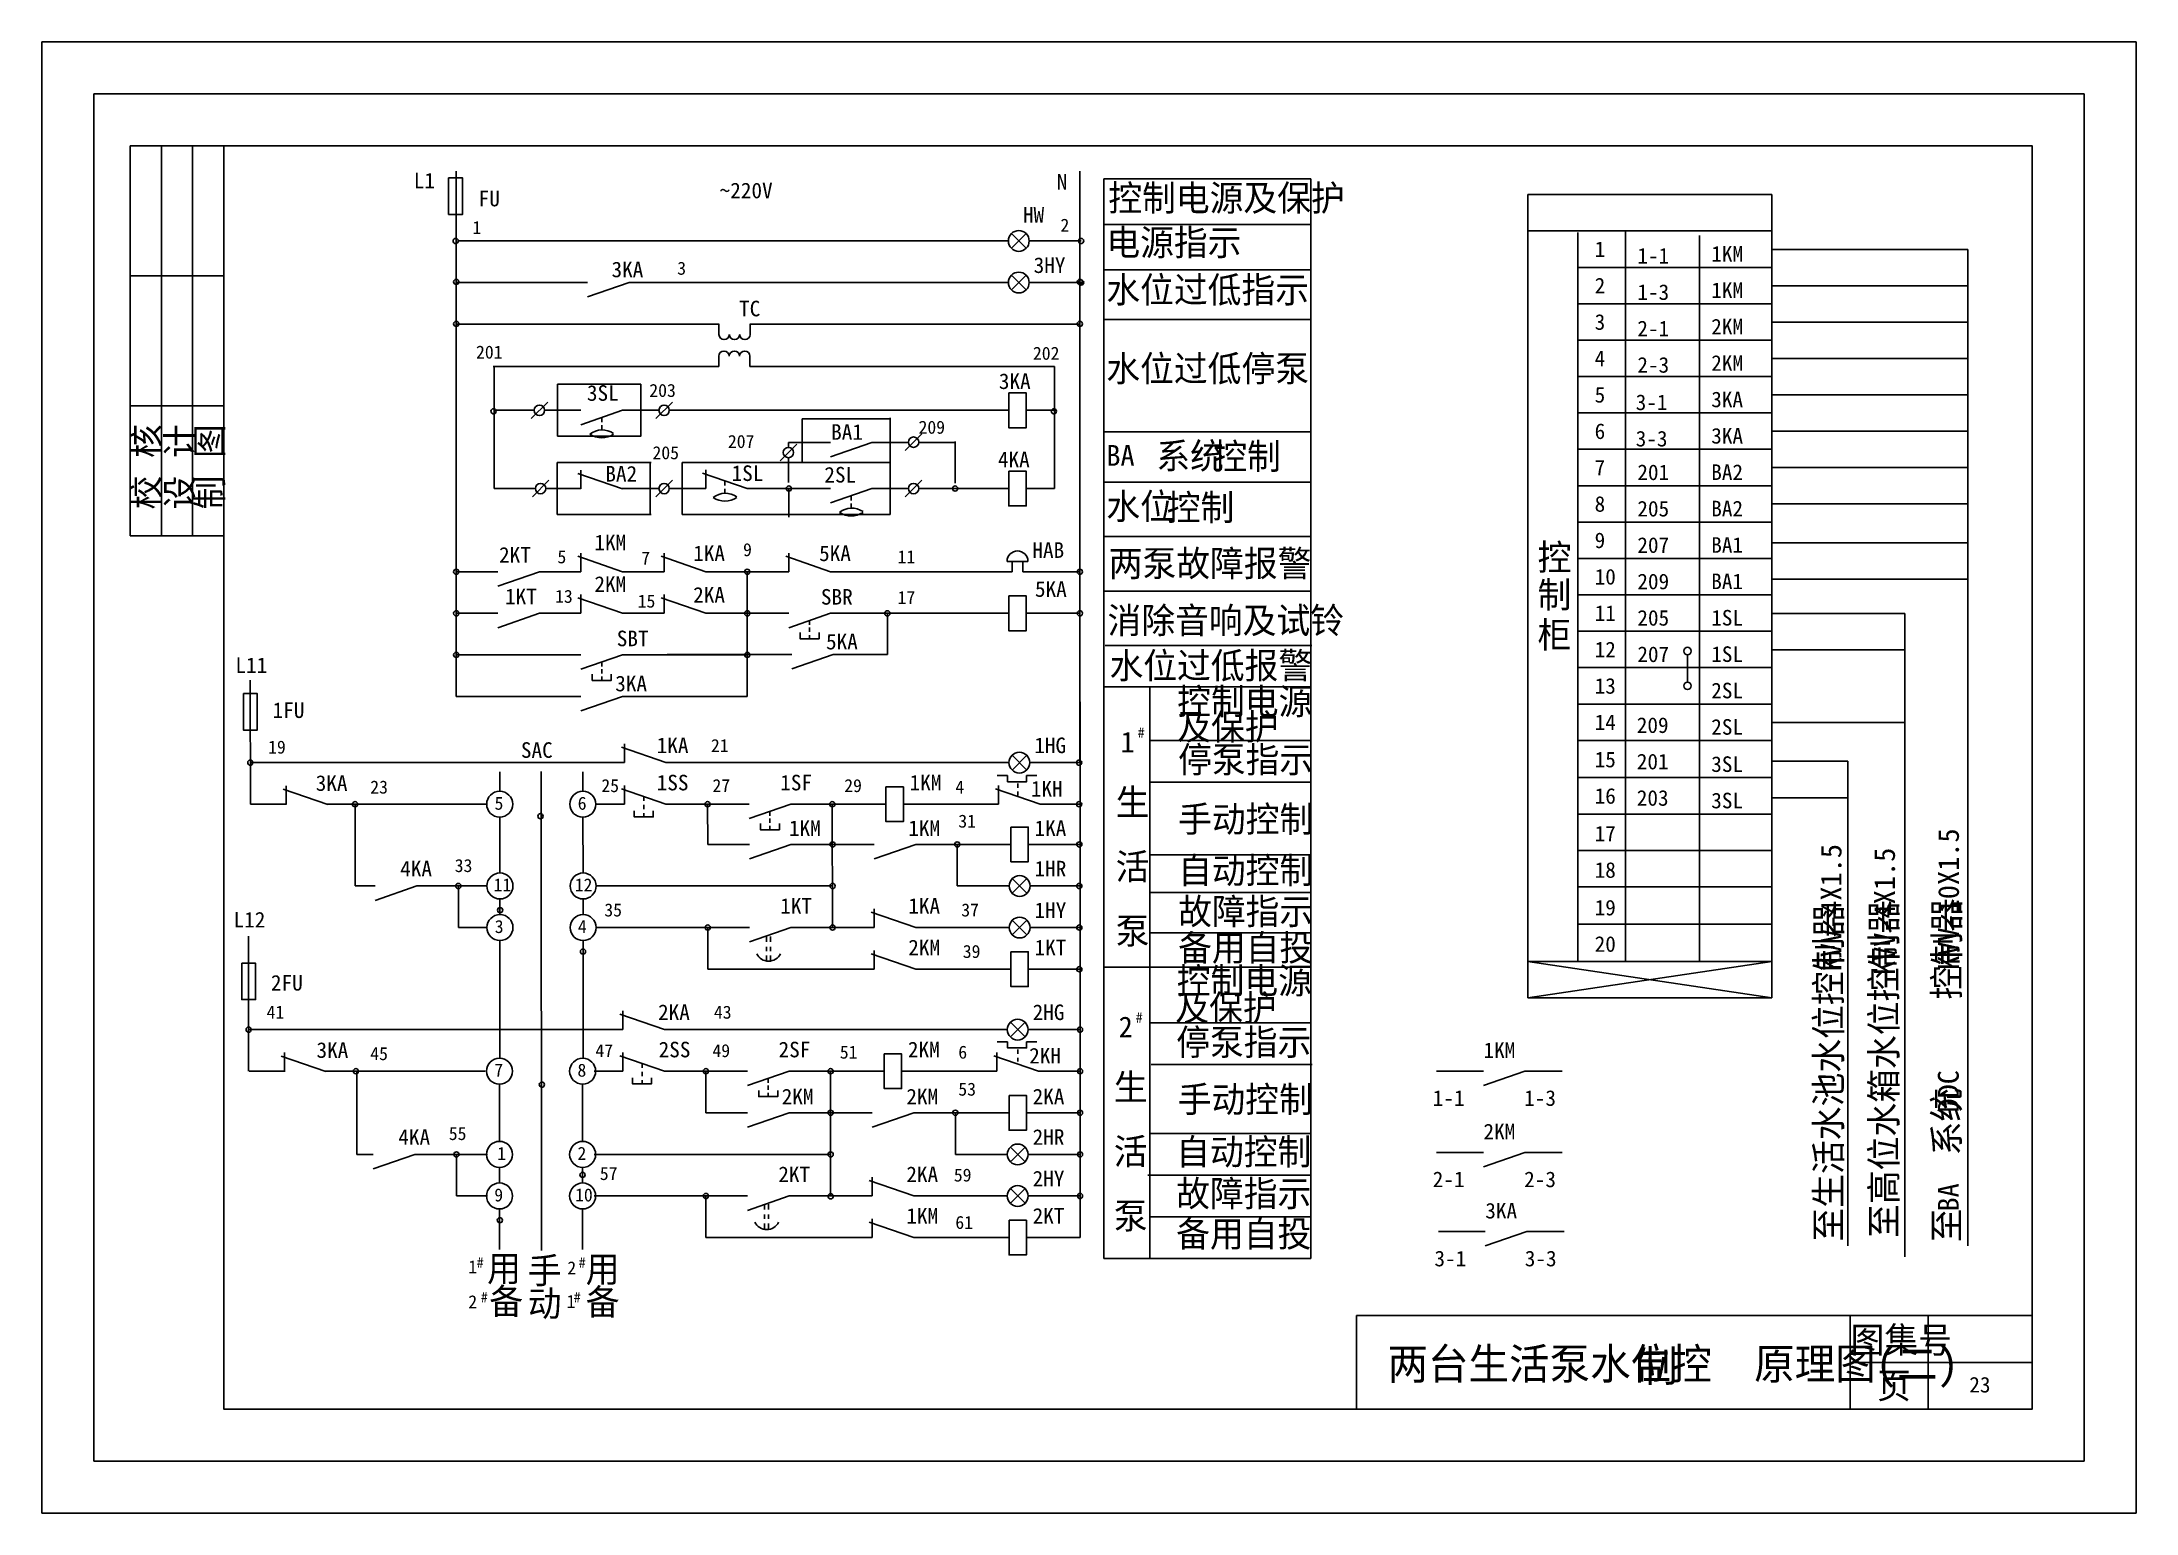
# Model space of a CAD drawing. Header units: metres. Extents: x 527 to 930, y 407 to 690.
import ezdxf

# ---------------------------------------------------------------- set-up
doc = ezdxf.new("R2010")
doc.units = ezdxf.units.M
for name, color, linetype in [('LGT1', 7, 'Continuous'), ('X2', 130, 'Continuous'), ('X4', 60, 'Continuous'), ('XX', 7, 'Continuous')]:
    doc.layers.add(name, color=color, linetype=linetype)

msp = doc.modelspace()

# ---------------------------------------------------------------- linework, layer by layer
for p, q in [((543.55, 595.38), (543.55, 670.38)), ((561.55, 670.38), (543.55, 670.38)), ((549.55, 595.38), (549.55, 670.38)), ((555.55, 595.38), (555.55, 670.38)), ((561.55, 645.38), (543.55, 645.38)), ((561.55, 620.38), (543.55, 620.38)), ((561.55, 595.38), (543.55, 595.38)), ((779.55, 445.38), (909.55, 445.38)), ((779.55, 445.38), (779.55, 427.38)), ((874.55, 445.38), (874.55, 427.38)), ((889.55, 445.38), (889.55, 427.38)), ((874.55, 436.38), (909.55, 436.38))]:
    msp.add_line(p, q)
for points in [[(526.55, 690.38), (526.55, 407.38), (929.55, 407.38), (929.55, 690.38)], [(536.55, 680.38), (536.55, 417.38), (919.55, 417.38), (919.55, 680.38)], [(561.55, 670.38), (561.55, 427.38), (909.55, 427.38), (909.55, 670.38)]]:
    msp.add_lwpolyline(points, close=True)
for points in [[(622, 541.43, 1), (623, 541.43, 1)], [(614.23, 523.36, 1), (615.23, 523.36, 1)], [(630.18, 515.39, 1), (631.18, 515.39, 1)], [(622.27, 489.8, 1), (623.27, 489.8, 1)], [(630.09, 472.44, 1), (631.09, 472.44, 1)], [(614.19, 463.72, 1), (615.19, 463.72, 1)]]:
    msp.add_lwpolyline(points, format="xyb", close=True)
for centre in [(614.65, 543.74), (630.65, 543.74), (614.7, 528.01), (630.7, 528.01), (614.7, 520.01), (630.7, 520.01), (614.61, 492.38), (630.61, 492.38), (614.61, 476.38), (630.61, 476.38), (614.61, 468.38), (630.61, 468.38)]:
    msp.add_circle(centre, 2.5)
at = {"layer": 'LGT1'}
msp.add_lwpolyline([(779.55, 427.38), (779.55, 445.38), (909.55, 445.38)], dxfattribs=at)
at = {"layer": 'X2'}
for p, q in [((606.29, 665.52), (606.29, 573.52)), ((726.29, 665.52), (726.33, 461.49)), ((715.95, 650.68), (713.13, 653.51)), ((713.13, 650.68), (715.95, 653.51)), ((712.54, 652.09), (606.54, 652.09)), ((726.54, 652.09), (716.54, 652.09)), ((713.13, 642.68), (715.95, 645.51)), ((715.95, 642.68), (713.13, 645.51)), ((631.54, 644.11), (606.29, 644.11)), ((606.29, 643.48), (606.29, 564.46)), ((631.54, 641.35), (639.54, 644.11)), ((712.54, 644.11), (639.54, 644.11)), ((726.54, 644.09), (716.54, 644.09)), ((726.29, 643.48), (726.33, 460.38)), ((656.84, 636.1), (606.29, 636.1)), ((656.84, 634.12), (656.84, 636.12)), ((662.84, 634.12), (662.84, 636.12)), ((726.29, 636.1), (662.84, 636.1)), ((656.81, 629.92), (656.81, 627.92)), ((662.81, 629.92), (662.81, 627.92)), ((656.81, 627.95), (613.36, 627.95)), ((640.21, 627.95), (613.36, 627.95)), ((613.56, 627.84), (613.56, 604.46)), ((721.38, 627.95), (662.81, 627.95)), ((721.38, 627.95), (721.38, 604.46)), ((623.88, 621.1), (620.7, 617.92)), ((647.88, 621.1), (644.7, 617.92)), ((621.29, 619.51), (613.56, 619.51)), ((630.29, 619.51), (623.29, 619.51)), ((630.29, 616.75), (638.29, 619.51)), ((634.29, 618.13), (634.29, 617.23)), ((634.29, 616.63), (634.29, 615.74)), ((645.29, 619.51), (638.29, 619.51)), ((712.62, 619.51), (647.29, 619.51)), ((672.88, 609.69), (672.88, 617.89)), ((672.88, 617.89), (689.79, 617.89)), ((689.79, 618.04), (689.79, 608.04)), ((721.38, 619.51), (715.96, 619.51)), ((671.84, 612.98), (668.65, 609.8)), ((678.29, 613.34), (670.2, 613.34)), ((670.2, 613.34), (670.2, 612.38)), ((678.29, 610.57), (686.29, 613.34)), ((693.29, 613.34), (686.29, 613.34)), ((695.88, 614.97), (692.7, 611.79)), ((702.29, 613.34), (695.29, 613.34)), ((702.29, 613.52), (702.29, 605.52)), ((625.69, 609.46), (643.77, 609.46)), ((625.69, 599.46), (625.69, 609.46)), ((643.62, 599.61), (643.62, 609.61)), ((649.79, 599.46), (649.79, 609.46)), ((649.79, 609.46), (689.79, 609.46)), ((670.2, 610.39), (670.2, 605.61)), ((689.79, 609.46), (689.79, 599.46)), ((624.12, 606.05), (620.93, 602.87)), ((629.69, 607.36), (638.29, 604.4)), ((630.29, 604.4), (630.29, 608)), ((647.88, 606.05), (644.7, 602.87)), ((653.69, 607.43), (662.29, 604.46)), ((654.29, 604.46), (654.29, 608.06)), ((657.99, 605.94), (657.99, 605.04)), ((695.88, 606.05), (692.7, 602.87)), ((621.52, 604.46), (613.56, 604.46)), ((630.29, 604.46), (623.52, 604.46)), ((645.29, 604.46), (638.11, 604.46)), ((654.29, 604.46), (647.29, 604.46)), ((657.99, 604.44), (657.99, 603.55)), ((678.29, 604.46), (662.29, 604.46)), ((670.29, 604.46), (670.29, 598.96)), ((678.29, 601.7), (686.29, 604.46)), ((682.29, 603.08), (682.29, 602.18)), ((682.29, 601.58), (682.29, 600.68)), ((693.29, 604.46), (686.29, 604.46)), ((712.62, 604.46), (695.29, 604.46)), ((721.38, 604.46), (715.96, 604.46)), ((643.77, 599.46), (625.69, 599.46)), ((689.79, 599.46), (649.79, 599.46)), ((614.29, 588.46), (606.29, 588.46)), ((614.29, 585.7), (622.29, 588.46)), ((630.29, 588.46), (622.29, 588.46)), ((629.69, 591.43), (638.29, 588.46)), ((630.29, 588.46), (630.29, 592.06)), ((646.29, 588.46), (638.29, 588.46)), ((645.69, 591.43), (654.29, 588.46)), ((646.29, 588.46), (646.29, 592.06)), ((670.29, 588.46), (654.29, 588.46)), ((662.29, 588.46), (662.29, 564.46)), ((669.69, 591.43), (678.29, 588.46)), ((670.29, 588.46), (670.29, 592.06)), ((713.29, 588.46), (678.29, 588.46)), ((712.29, 590.46), (716.29, 590.46)), ((713.29, 590.46), (713.29, 588.46)), ((715.29, 590.46), (715.29, 588.46)), ((726.29, 588.46), (715.29, 588.46)), ((614.29, 580.46), (606.29, 580.46)), ((614.29, 577.7), (622.29, 580.46)), ((630.29, 580.46), (622.29, 580.46)), ((629.69, 583.43), (638.29, 580.46)), ((630.29, 580.46), (630.29, 584.06)), ((646.29, 580.46), (638.29, 580.46)), ((645.69, 583.43), (654.29, 580.46)), ((646.29, 580.46), (646.29, 584.06)), ((670.29, 580.46), (654.29, 580.46)), ((670.29, 577.7), (678.29, 580.46)), ((712.62, 580.46), (678.29, 580.46)), ((689.25, 580.46), (689.25, 572.52)), ((726.29, 580.46), (715.96, 580.46)), ((674.29, 579.08), (674.29, 578.22)), ((674.29, 577.73), (674.29, 576.88)), ((630.29, 572.46), (606.29, 572.46)), ((630.29, 569.7), (638.29, 572.46)), ((662.29, 572.46), (638.29, 572.46)), ((670.85, 572.52), (646.85, 572.52)), ((670.85, 569.76), (678.85, 572.52)), ((674.29, 576.29), (674.29, 575.57)), ((689.25, 572.52), (678.85, 572.52)), ((634.29, 571.08), (634.29, 570.22)), ((634.29, 569.73), (634.29, 568.88)), ((634.29, 568.29), (634.29, 567.57)), ((566.65, 567.58), (566.68, 543.74)), ((630.29, 564.46), (606.29, 564.46)), ((630.29, 561.7), (638.29, 564.46)), ((662.29, 564.46), (638.29, 564.46)), ((638.06, 554.7), (646.65, 551.74)), ((638.65, 551.74), (638.65, 555.34)), ((713.24, 550.32), (716.07, 553.15)), ((716.07, 550.32), (713.24, 553.15)), ((638.65, 551.74), (566.65, 551.74)), ((712.65, 551.74), (646.65, 551.74)), ((712.39, 549.24), (710.39, 549.24)), ((718.04, 549.24), (716.04, 549.24)), ((726.65, 551.74), (716.65, 551.74)), ((720.65, 551.74), (716.65, 551.74)), ((572.99, 546.64), (581.58, 543.68)), ((573.58, 543.68), (573.58, 547.28)), ((638.06, 546.7), (646.65, 543.74)), ((638.65, 543.74), (638.65, 547.34)), ((642.36, 545.22), (642.36, 544.36)), ((710.06, 546.7), (718.65, 543.74)), ((710.65, 543.74), (710.65, 547.34)), ((714.36, 547.75), (714.36, 546.9)), ((714.36, 546.16), (714.36, 545.43)), ((714.36, 545.22), (714.36, 545.22)), ((573.58, 543.74), (566.68, 543.74)), ((612.15, 543.74), (581.42, 543.74)), ((586.83, 543.74), (586.85, 528.01)), ((638.65, 543.74), (633.15, 543.74)), ((642.36, 543.63), (642.36, 542.78)), ((642.36, 542.03), (642.36, 541.31)), ((662.65, 543.74), (646.65, 543.74)), ((654.65, 543.74), (654.7, 536.01)), ((662.65, 540.98), (670.65, 543.74)), ((666.65, 542.36), (666.65, 541.5)), ((666.65, 541), (666.65, 540.15)), ((688.98, 543.74), (670.65, 543.74)), ((678.65, 543.74), (678.7, 520.01)), ((710.65, 543.74), (692.33, 543.74)), ((726.65, 543.74), (718.65, 543.74)), ((662.7, 536.01), (654.7, 536.01)), ((662.7, 533.25), (670.7, 536.01)), ((666.65, 539.57), (666.65, 538.84)), ((686.7, 536.01), (670.7, 536.01)), ((686.7, 533.25), (694.7, 536.01)), ((713.03, 536.01), (694.7, 536.01)), ((702.7, 536.01), (702.7, 528.01)), ((713.03, 536.01), (708.37, 536.01)), ((726.7, 536.01), (716.37, 536.01)), ((590.7, 528.01), (586.85, 528.01)), ((590.7, 525.25), (598.7, 528.01)), ((612.2, 528.01), (598.7, 528.01)), ((606.7, 528.01), (606.7, 520.01)), ((678.7, 528.01), (633.2, 528.01)), ((678.7, 528.01), (678.7, 520.01)), ((712.7, 528.01), (702.7, 528.01)), ((712.7, 528.01), (708.7, 528.01)), ((716.11, 526.6), (713.28, 529.43)), ((713.28, 526.6), (716.11, 529.43)), ((726.7, 528.01), (716.7, 528.01)), ((612.2, 520.01), (606.7, 520.01)), ((662.7, 520.01), (633.2, 520.01)), ((654.7, 520.01), (654.7, 512.01)), ((662.7, 517.25), (670.7, 520.01)), ((686.7, 520.01), (670.7, 520.01)), ((686.1, 522.98), (694.7, 520.01)), ((686.7, 520.01), (686.7, 523.61)), ((712.7, 520.01), (694.7, 520.01)), ((712.7, 520.01), (708.7, 520.01)), ((716.11, 518.6), (713.28, 521.43)), ((713.28, 518.6), (716.11, 521.43)), ((726.7, 520.01), (716.7, 520.01)), ((566.33, 518.39), (566.33, 492.38)), ((665.97, 518.31), (665.97, 517.3)), ((665.97, 516.33), (665.97, 515.48)), ((666.73, 518.31), (666.73, 517.3)), ((666.73, 516.33), (666.73, 515.48)), ((686.7, 512.01), (654.7, 512.01)), ((665.97, 514.62), (665.97, 513.67)), ((666.73, 514.62), (666.73, 513.67)), ((686.1, 514.98), (694.7, 512.01)), ((686.7, 512.01), (686.7, 515.61)), ((713.03, 512.01), (694.7, 512.01)), ((713.03, 512.01), (708.37, 512.01)), ((726.7, 512.01), (716.37, 512.01)), ((638.33, 500.38), (638.33, 503.98)), ((638.33, 500.38), (566.33, 500.38)), ((637.74, 503.35), (646.33, 500.38)), ((712.33, 500.38), (646.33, 500.38)), ((712.92, 498.97), (715.75, 501.8)), ((715.75, 498.97), (712.92, 501.8)), ((726.33, 500.38), (716.33, 500.38)), ((720.33, 500.38), (716.33, 500.38)), ((573.23, 492.4), (573.23, 496.01)), ((638.33, 492.38), (638.33, 495.98)), ((710.33, 492.38), (710.33, 495.98)), ((712.39, 498.05), (710.39, 498.05)), ((714.36, 496.56), (714.36, 495.71)), ((718.04, 498.05), (716.04, 498.05)), ((573.34, 492.38), (566.43, 492.38)), ((572.57, 495.29), (581.16, 492.32)), ((611.83, 492.38), (581, 492.38)), ((587.14, 492.38), (587.14, 476.38)), ((638.33, 492.38), (632.83, 492.38)), ((637.74, 495.35), (646.33, 492.38)), ((642.04, 493.87), (642.04, 493.01)), ((642.04, 492.27), (642.04, 491.42)), ((662.33, 492.38), (646.33, 492.38)), ((654.33, 492.38), (654.33, 484.38)), ((662.33, 489.62), (670.33, 492.38)), ((688.66, 492.38), (670.33, 492.38)), ((678.33, 492.38), (678.33, 468.38)), ((710.33, 492.38), (692, 492.38)), ((709.74, 495.35), (718.33, 492.38)), ((714.36, 494.97), (714.36, 494.24)), ((714.36, 494.03), (714.36, 494.03)), ((726.33, 492.38), (718.33, 492.38)), ((642.04, 490.68), (642.04, 489.95)), ((666.33, 491), (666.33, 490.14)), ((666.33, 489.65), (666.33, 488.8)), ((666.33, 488.21), (666.33, 487.49)), ((662.33, 484.38), (654.33, 484.38)), ((662.33, 481.62), (670.33, 484.38)), ((686.33, 484.38), (670.33, 484.38)), ((686.33, 481.62), (694.33, 484.38)), ((712.66, 484.38), (694.33, 484.38)), ((702.33, 484.38), (702.33, 476.38)), ((712.66, 484.38), (708, 484.38)), ((726.33, 484.38), (716, 484.38)), ((590.33, 476.38), (587.14, 476.38)), ((590.33, 476.38), (587.14, 476.38)), ((590.33, 473.62), (598.33, 476.38)), ((612.33, 476.38), (598.33, 476.38)), ((611.83, 476.38), (598.33, 476.38)), ((606.33, 476.38), (606.33, 468.38)), ((606.33, 476.38), (606.33, 468.38)), ((678.33, 476.38), (632.83, 476.38)), ((678.33, 476.38), (678.33, 468.38)), ((712.33, 476.38), (702.33, 476.38)), ((712.33, 476.38), (708.33, 476.38)), ((715.75, 474.97), (712.92, 477.8)), ((712.92, 474.97), (715.75, 477.8)), ((726.33, 476.38), (716.33, 476.38)), ((686.33, 468.38), (686.33, 471.98)), ((612.33, 468.38), (606.33, 468.38)), ((611.83, 468.38), (606.33, 468.38)), ((662.33, 468.38), (632.83, 468.38)), ((654.33, 468.38), (654.33, 460.38)), ((662.33, 465.62), (670.33, 468.38)), ((686.33, 468.38), (670.33, 468.38)), ((685.74, 471.35), (694.33, 468.38)), ((712.33, 468.38), (694.33, 468.38)), ((712.33, 468.38), (708.33, 468.38)), ((715.75, 466.97), (712.92, 469.8)), ((712.92, 466.97), (715.75, 469.8)), ((726.33, 468.38), (716.33, 468.38)), ((665.6, 466.79), (665.6, 465.78)), ((665.6, 464.81), (665.6, 463.96)), ((666.36, 466.79), (666.36, 465.78)), ((666.36, 464.81), (666.36, 463.96)), ((686.33, 460.38), (686.33, 463.98)), ((686.33, 460.38), (654.33, 460.38)), ((665.6, 463.1), (665.6, 462.14)), ((666.36, 463.1), (666.36, 462.14)), ((685.74, 463.35), (694.33, 460.38)), ((712.66, 460.38), (694.33, 460.38)), ((712.66, 460.38), (708, 460.38)), ((726.33, 460.38), (716, 460.38))]:
    msp.add_line(p, q, dxfattribs=at)
for points in [[(604.82, 664.2), (604.82, 657.19), (607.5, 657.19), (607.5, 664.2)], [(625.79, 614.51), (625.79, 624.51), (641.79, 624.51), (641.79, 614.51)], [(712.62, 622.85), (712.62, 616.17), (715.96, 616.17), (715.96, 622.85)], [(712.62, 607.8), (712.62, 601.12), (715.96, 601.12), (715.96, 607.8)], [(712.62, 583.8), (712.62, 577.12), (715.96, 577.12), (715.96, 583.8)], [(565.32, 565.03), (565.32, 558.01), (567.99, 558.01), (567.99, 565.03)], [(688.98, 547.08), (688.98, 540.4), (692.33, 540.4), (692.33, 547.08)], [(713.03, 539.35), (713.03, 532.67), (716.37, 532.67), (716.37, 539.35)], [(565, 513.16), (565, 506.15), (567.67, 506.15), (567.67, 513.16)], [(713.03, 515.35), (713.03, 508.67), (716.37, 508.67), (716.37, 515.35)], [(688.66, 495.72), (688.66, 489.04), (692, 489.04), (692, 495.72)], [(712.66, 487.72), (712.66, 481.04), (716, 481.04), (716, 487.72)], [(712.66, 463.72), (712.66, 457.04), (716, 457.04), (716, 463.72)]]:
    msp.add_lwpolyline(points, close=True, dxfattribs=at)
for points in [[(605.68, 652.09, 1), (606.68, 652.09, 1)], [(726.04, 652.09, 1), (727.04, 652.09, 1)], [(605.79, 644.21, 1), (606.79, 644.21, 1)], [(725.79, 644.21, 1), (726.79, 644.21, 1)], [(726.04, 644.09, 1), (727.04, 644.09, 1)], [(605.79, 636.14, 1), (606.79, 636.14, 1)], [(725.79, 636.14, 1), (726.79, 636.14, 1)], [(612.96, 619.32, 1), (613.96, 619.32, 1)], [(720.8, 619.32, 1), (721.8, 619.32, 1)], [(669.79, 604.46, 1), (670.79, 604.46, 1)], [(701.79, 604.46, 1), (702.79, 604.46, 1)], [(605.79, 588.46, 1), (606.79, 588.46, 1)], [(661.79, 588.46, 1), (662.79, 588.46, 1)], [(725.79, 588.46, 1), (726.79, 588.46, 1)], [(605.79, 580.46, 1), (606.79, 580.46, 1)], [(661.79, 580.46, 1), (662.79, 580.46, 1)], [(688.75, 580.46, 1), (689.75, 580.46, 1)], [(725.79, 580.46, 1), (726.79, 580.46, 1)], [(605.79, 572.46, 1), (606.79, 572.46, 1)], [(661.79, 572.46, 1), (662.79, 572.46, 1)], [(566.15, 551.74, 1), (567.15, 551.74, 1)], [(725.65, 551.74, 1), (726.65, 551.74, 1)], [(586.31, 543.74, 1), (587.31, 543.74, 1)], [(654.15, 543.74, 1), (655.15, 543.74, 1)], [(678.15, 543.74, 1), (679.15, 543.74, 1)], [(725.65, 543.74, 1), (726.65, 543.74, 1)], [(678.2, 536.01, 1), (679.2, 536.01, 1)], [(702.2, 536.01, 1), (703.2, 536.01, 1)], [(725.7, 536.01, 1), (726.7, 536.01, 1)], [(606.2, 528.01, 1), (607.2, 528.01, 1)], [(678.2, 528.01, 1), (679.2, 528.01, 1)], [(725.7, 528.01, 1), (726.7, 528.01, 1)], [(654.2, 520.01, 1), (655.2, 520.01, 1)], [(678.2, 520.01, 1), (679.2, 520.01, 1)], [(725.7, 520.01, 1), (726.7, 520.01, 1)], [(725.7, 512.01, 1), (726.7, 512.01, 1)], [(565.83, 500.38, 1), (566.83, 500.38, 1)], [(725.83, 500.38, 1), (726.83, 500.38, 1)], [(586.47, 492.38, 1), (587.47, 492.38, 1)], [(653.83, 492.38, 1), (654.83, 492.38, 1)], [(677.83, 492.38, 1), (678.83, 492.38, 1)], [(725.83, 492.38, 1), (726.83, 492.38, 1)], [(677.83, 484.38, 1), (678.83, 484.38, 1)], [(701.83, 484.38, 1), (702.83, 484.38, 1)], [(725.83, 484.38, 1), (726.83, 484.38, 1)], [(605.83, 476.38, 1), (606.83, 476.38, 1)], [(677.83, 476.38, 1), (678.83, 476.38, 1)], [(725.83, 476.38, 1), (726.83, 476.38, 1)], [(653.83, 468.38, 1), (654.83, 468.38, 1)], [(677.83, 468.32, 1), (678.83, 468.32, 1)], [(725.83, 468.38, 1), (726.83, 468.38, 1)]]:
    msp.add_lwpolyline(points, format="xyb", close=True, dxfattribs=at)
for points in [[(672.46, 576.75), (672.46, 575.57), (676.12, 575.57), (676.11, 576.75)], [(632.46, 568.75), (632.46, 567.57), (636.12, 567.57), (636.11, 568.75)], [(716.04, 549.24), (716.04, 548.06), (712.38, 548.06), (712.39, 549.24)], [(640.53, 542.49), (640.53, 541.31), (644.19, 541.31), (644.18, 542.49)], [(664.83, 540.02), (664.83, 538.84), (668.48, 538.84), (668.47, 540.02)], [(716.04, 498.05), (716.04, 496.87), (712.38, 496.87), (712.39, 498.05)], [(640.21, 491.13), (640.21, 489.95), (643.86, 489.95), (643.86, 491.13)], [(664.5, 488.67), (664.5, 487.49), (668.16, 487.49), (668.15, 488.67)]]:
    msp.add_lwpolyline(points, dxfattribs=at)
for centre, radius in [((714.54, 652.09), 2), ((714.54, 644.09), 2), ((622.29, 619.51), 1), ((646.29, 619.51), 1), ((694.29, 613.38), 1), ((670.2, 611.39), 1), ((622.52, 604.46), 1), ((646.29, 604.46), 1), ((694.29, 604.46), 1), ((714.65, 551.74), 2), ((714.7, 528.01), 2), ((714.7, 520.01), 2), ((714.33, 500.38), 2), ((714.33, 476.38), 2), ((714.33, 468.38), 2)]:
    msp.add_circle(centre, radius, dxfattribs=at)
for centre, radius, start, end in [((657.84, 634.12), 1, 180, 0), ((659.84, 634.12), 1, 180, 0), ((661.84, 634.12), 1, 180, 0), ((657.81, 629.92), 1, 0, 180), ((659.81, 629.92), 1, 0, 180), ((661.81, 629.92), 1, 0, 180), ((634.4, 611.85), 3.89, 56.02, 127.9), ((634.29, 618.51), 4.26, 237.61, 302.39), ((658.1, 599.66), 3.89, 56.02, 127.9), ((657.99, 606.32), 4.26, 237.61, 302.39), ((682.4, 596.8), 3.89, 56.02, 127.9), ((682.29, 603.46), 4.26, 237.61, 302.39), ((714.29, 590.46), 2, 0, 180), ((666.4, 516.11), 2.56, 206.81, 333.19), ((666.04, 464.48), 2.56, 206.81, 333.19)]:
    msp.add_arc(centre, radius, start, end, dxfattribs=at)
at = {"layer": 'X4'}
for p, q in [((730.9, 664.03), (730.9, 456.38)), ((770.71, 664.03), (730.9, 664.03)), ((770.71, 664.03), (770.71, 456.38)), ((812.52, 506.5), (812.52, 661.01)), ((812.52, 661.01), (859.47, 661.01)), ((859.47, 506.5), (859.47, 661.01)), ((770.71, 655.27), (730.9, 655.27)), ((812.52, 654.01), (859.47, 654.01)), ((822.09, 513.49), (822.09, 653.71)), ((831.27, 513.49), (831.27, 654.01)), ((845.5, 513.49), (845.5, 653.11)), ((859.47, 650.45), (897.15, 650.45)), ((897.15, 650.45), (897.15, 458.82)), ((770.71, 646.51), (730.9, 646.51)), ((822.09, 647.01), (859.47, 647.01)), ((859.47, 643.45), (897.15, 643.45)), ((770.71, 636.99), (730.9, 636.99)), ((822.09, 640.01), (859.47, 640.01)), ((822.09, 633.01), (859.47, 633.01)), ((859.47, 636.45), (897.15, 636.45)), ((859.47, 629.45), (897.15, 629.45)), ((822.09, 626.01), (859.47, 626.01)), ((859.47, 622.47), (897.15, 622.47)), ((822.09, 619.01), (859.47, 619.01)), ((770.71, 615.35), (731.08, 615.35)), ((859.47, 615.47), (897.15, 615.47)), ((822.09, 612.01), (859.47, 612.01)), ((770.71, 605.66), (731.08, 605.66)), ((822.09, 605.01), (859.47, 605.01)), ((859.47, 608.51), (897.15, 608.51)), ((859.47, 601.51), (897.15, 601.51)), ((822.09, 598.01), (859.47, 598.01)), ((770.71, 595.27), (730.9, 595.27)), ((859.47, 594.01), (897.15, 594.01)), ((822.09, 591.01), (859.47, 591.01)), ((770.71, 584.74), (730.9, 584.74)), ((859.47, 587.01), (897.15, 587.01)), ((822.09, 584.01), (859.47, 584.01)), ((859.47, 580.45), (885.06, 580.45)), ((885.06, 580.45), (885.06, 456.7)), ((822.09, 577.01), (859.47, 577.01)), ((770.94, 574.25), (731.13, 574.25)), ((843.19, 567.22), (843.19, 572.52)), ((859.47, 573.45), (885.06, 573.45)), ((822.09, 570.01), (859.47, 570.01)), ((770.71, 566.32), (730.9, 566.32)), ((739.75, 566.32), (739.75, 456.38)), ((822.09, 563.01), (859.47, 563.01)), ((859.47, 559.49), (885.06, 559.49)), ((770.71, 556.01), (739.75, 556.01)), ((822.09, 556.01), (859.47, 556.01)), ((822.09, 548.85), (859.47, 548.85)), ((859.47, 551.99), (874.07, 551.99)), ((874.07, 551.99), (874.07, 458.82)), ((770.71, 548.01), (739.75, 548.01)), ((859.47, 544.99), (874.07, 544.99)), ((822.09, 541.85), (859.47, 541.85)), ((770.71, 534.01), (739.75, 534.01)), ((822.09, 534.85), (859.47, 534.85)), ((770.71, 526.76), (739.75, 526.76)), ((822.09, 527.85), (859.47, 527.85)), ((822.09, 520.64), (859.47, 520.64)), ((770.71, 519.01), (739.75, 519.01)), ((770.71, 512.38), (730.9, 512.38)), ((812.52, 513.49), (859.47, 506.5)), ((812.52, 506.5), (859.47, 513.49)), ((812.52, 513.49), (859.47, 513.49)), ((812.52, 506.5), (859.47, 506.5)), ((770.71, 501.71), (739.75, 501.71)), ((770.99, 493.67), (740.04, 493.67)), ((803.94, 492.41), (794.93, 492.41)), ((803.94, 489.65), (811.94, 492.41)), ((819.13, 492.41), (811.94, 492.41)), ((770.71, 480.38), (739.75, 480.38)), ((803.94, 476.77), (794.93, 476.77)), ((803.94, 474.01), (811.94, 476.77)), ((819.13, 476.77), (811.94, 476.77)), ((770.71, 472.38), (739.39, 472.38)), ((770.71, 464.38), (739.75, 464.38)), ((804.29, 461.54), (795.28, 461.54)), ((804.29, 458.78), (812.29, 461.54)), ((819.47, 461.54), (812.29, 461.54)), ((770.71, 456.38), (730.9, 456.38))]:
    msp.add_line(p, q, dxfattribs=at)
for centre in [(843.22, 573.2), (843.22, 566.51)]:
    msp.add_circle(centre, 0.72, dxfattribs=at)
at = {"layer": 'XX'}
for p, q in [((614.65, 549.96), (614.65, 546.24)), ((622.65, 550.02), (622.7, 457.91)), ((630.65, 549.96), (630.65, 546.24)), ((614.65, 541.24), (614.7, 530.51)), ((630.65, 541.24), (630.7, 530.51)), ((614.7, 525.51), (614.7, 522.51)), ((630.7, 525.51), (630.7, 522.51)), ((614.7, 517.51), (614.7, 494.88)), ((630.7, 517.51), (630.7, 494.88)), ((614.61, 489.88), (614.61, 478.88)), ((630.61, 489.88), (630.61, 478.88)), ((614.61, 473.88), (614.61, 470.88)), ((630.61, 473.88), (630.61, 470.88)), ((614.61, 465.88), (614.61, 458.08)), ((630.61, 465.88), (630.61, 458.08))]:
    msp.add_line(p, q, dxfattribs=at)

# ---------------------------------------------------------------- texts
for s, p in [('校 核', (549.1, 600.44)), ('设 计', (555.54, 600.44)), ('制 图', (561.31, 600.44))]:
    msp.add_text(s, height=5, rotation=90).set_placement(p)
for s, p in [('图集号', (874.61, 438.18)), ('页', (879.71, 429.42))]:
    msp.add_text(s, height=5).set_placement(p)
at = {"layer": 'X4'}
for s, height, p in [('L1', 3, (598.11, 662.21)), ('N', 3, (721.85, 661.96)), ('FU', 3, (610.6, 658.75)), ('~220V', 3, (656.97, 660.3)), ('控制电源及保护', 5, (731.77, 657.86)), ('HW', 3, (715.34, 655.63)), ('1', 2.5, (609.4, 653.42)), ('2', 2.5, (722.56, 653.88)), ('电源指示', 5, (731.39, 649.3)), ('3HY', 3, (717.4, 645.93)), ('1', 3, (825.35, 649)), ('1-1', 3, (833.57, 647.75)), ('1KM', 3, (847.79, 648.11)), ('3KA', 3, (636.16, 645.11)), ('3', 2.5, (648.81, 645.59)), ('水位过低指示', 5, (731.39, 640.2)), ('2', 3, (825.35, 642)), ('1-3', 3, (833.57, 640.75)), ('1KM', 3, (847.79, 641.11)), ('TC', 3, (660.71, 637.59)), ('3', 3, (825.35, 635)), ('2KM', 3, (847.79, 634.11)), ('2-1', 3, (833.57, 633.75)), ('201', 2.5, (610.09, 629.46)), ('202', 2.5, (717.26, 629.23)), ('水位过低停泵', 5, (731.39, 625.04)), ('4', 3, (825.35, 628)), ('2-3', 3, (833.57, 626.75)), ('2KM', 3, (847.79, 627.11)), ('3KA', 3, (710.7, 623.61)), ('3SL', 3, (631.43, 621.34)), ('203', 2.5, (643.44, 622.09)), ('5', 3, (825.35, 621)), ('3-1', 3, (833.25, 619.56)), ('3KA', 3, (847.79, 620.11)), ('BA1', 3, (678.43, 613.84)), ('209', 2.5, (695.25, 615.01)), ('6', 3, (825.35, 614)), ('205', 2.5, (644.05, 610.1)), ('207', 2.5, (658.56, 612.27)), ('BA', 4, (731.39, 608.84)), ('系统', 5, (741.01, 608.24)), ('控制', 5, (751.97, 608.17)), ('3-3', 3, (833.25, 612.56)), ('3KA', 3, (847.79, 613.11)), ('BA2', 3, (634.98, 605.81)), ('1SL', 3, (659.27, 605.92)), ('2SL', 3, (677.12, 605.62)), ('4KA', 3, (710.52, 608.56)), ('7', 3, (825.35, 607)), ('201', 3, (833.57, 606.09)), ('BA2', 3, (847.79, 606.11)), ('水位', 5, (731.39, 598.55)), ('控制', 5, (743.03, 598.33)), ('8', 3, (825.35, 600)), ('205', 3, (833.57, 599.09)), ('BA2', 3, (847.79, 599.11)), ('2KT', 3, (614.52, 590.2)), ('5', 2.5, (625.76, 590.08)), ('1KM', 3, (632.88, 592.59)), ('1KA', 3, (651.88, 590.51)), ('9', 2.5, (661.48, 591.46)), ('5KA', 3, (676.11, 590.51)), ('11', 2.5, (691.21, 590.08)), ('HAB', 3, (717.15, 591.13)), ('两泵故障报警', 5, (731.85, 587.57)), ('控', 5, (814.38, 588.75)), ('9', 3, (825.35, 593)), ('207', 3, (833.57, 592.09)), ('BA1', 3, (847.79, 592.11)), ('7', 2.5, (641.89, 589.85)), ('10', 3, (825.35, 586)), ('1KT', 3, (615.67, 582.2)), ('13', 2.5, (625.3, 582.48)), ('2KM', 3, (632.88, 584.59)), ('2KA', 3, (651.88, 582.51)), ('SBR', 3, (676.46, 582.13)), ('17', 2.5, (691.21, 582.25)), ('5KA', 3, (717.65, 583.63)), ('制', 5, (814.38, 581.54)), ('209', 3, (833.57, 585.09)), ('BA1', 3, (847.79, 585.11)), ('15', 2.5, (641.2, 581.56)), ('消除音响及试铃', 5, (731.62, 576.6)), ('11', 3, (825.35, 579)), ('205', 3, (833.57, 578.09)), ('1SL', 3, (847.79, 578.11)), ('SBT', 3, (637.17, 574.13)), ('5KA', 3, (677.44, 573.52)), ('柜', 5, (814.38, 573.83)), ('水位过低报警', 5, (731.99, 567.91)), ('12', 3, (825.35, 572)), ('207', 3, (833.57, 571.09)), ('1SL', 3, (847.79, 571.11)), ('L11', 3, (563.79, 568.98)), ('3KA', 3, (636.88, 565.46)), ('控制电源', 5, (745.03, 561.02)), ('13', 3, (825.35, 565)), ('2SL', 3, (847.79, 564.11)), ('1FU', 3, (570.94, 560.33)), ('及保护', 5, (745.03, 556.13)), ('14', 3, (825.35, 558)), ('209', 3, (833.46, 557.45)), ('1KA', 3, (644.86, 553.57)), ('21', 2.5, (655.3, 553.77)), ('1HG', 3, (717.52, 553.57)), ('1', 4, (734.11, 553.69)), ('#', 2, (737.41, 556.52)), ('2SL', 3, (847.79, 557.11)), ('19', 2.5, (570.08, 553.48)), ('SAC', 3, (618.73, 552.66)), ('停泵指示', 5, (745.2, 549.81)), ('15', 3, (825.35, 550.84)), ('201', 3, (833.46, 550.45)), ('3SL', 3, (847.79, 549.95)), ('3KA', 3, (579.24, 546.31)), ('23', 2.5, (589.74, 545.79)), ('25', 2.5, (634.21, 546.07)), ('1SS', 3, (644.86, 546.4)), ('27', 2.5, (655.59, 546.07)), ('1SF', 3, (668.63, 546.4)), ('29', 2.5, (680.95, 546.07)), ('1KM', 3, (693.52, 546.4)), ('4', 2.5, (702.33, 545.79)), ('1KH', 3, (716.86, 545.22)), ('5', 2.5, (613.66, 542.68)), ('6', 2.5, (629.66, 542.68)), ('生', 5, (733.18, 541.62)), ('手动控制', 5, (745.2, 538.38)), ('16', 3, (825.35, 543.84)), ('203', 3, (833.46, 543.45)), ('3SL', 3, (847.79, 542.95)), ('1KM', 3, (670.31, 537.63)), ('1KM', 3, (693.27, 537.63)), ('31', 2.5, (702.9, 539.24)), ('1KA', 3, (717.56, 537.63)), ('17', 3, (825.35, 536.59)), ('4KA', 3, (595.5, 529.85)), ('33', 2.5, (605.99, 530.69)), ('1HR', 3, (717.56, 529.85)), ('活', 5, (733.18, 529.24)), ('自动控制', 5, (745.2, 528.51)), ('18', 3, (825.35, 529.59)), ('11', 2.5, (613.46, 526.96)), ('12', 2.5, (629.08, 526.96)), ('35', 2.5, (634.78, 522.15)), ('1KT', 3, (668.63, 522.68)), ('1KA', 3, (693.27, 522.68)), ('37', 2.5, (703.47, 522.15)), ('1HY', 3, (717.56, 521.85)), ('故障指示', 5, (745.2, 520.62)), ('19', 3, (825.35, 522.35)), ('L12', 3, (563.43, 520.03)), ('3', 2.5, (613.7, 518.96)), ('4', 2.5, (629.7, 518.96)), ('泵', 5, (733.18, 516.86)), ('2KM', 3, (693.27, 514.68)), ('39', 2.5, (703.76, 514.17)), ('1KT', 3, (717.56, 514.68)), ('备用自投', 5, (745.2, 513.62)), ('20', 3, (825.35, 515.35)), ('控制电源', 5, (744.95, 507.3)), ('2FU', 3, (570.62, 507.89)), ('及保护', 5, (744.66, 502.08)), ('41', 2.5, (569.79, 502.49)), ('2KA', 3, (645.12, 502.22)), ('43', 2.5, (655.87, 502.49)), ('2HG', 3, (717.2, 502.22)), ('2', 4, (733.75, 498.9)), ('#', 2, (737.04, 501.73)), ('停泵指示', 5, (744.83, 495.47)), ('3KA', 3, (579.39, 494.95)), ('45', 2.5, (589.74, 494.52)), ('47', 2.5, (633.07, 495.09)), ('2SS', 3, (645.23, 495.05)), ('49', 2.5, (655.59, 495.09)), ('2SF', 3, (668.31, 495.05)), ('51', 2.5, (680.1, 494.8)), ('2KM', 3, (693.2, 495.05)), ('6', 2.5, (702.9, 494.8)), ('2KH', 3, (716.54, 493.87)), ('1KM', 3, (803.96, 494.92)), ('7', 2.5, (613.61, 491.33)), ('8', 2.5, (629.61, 491.33)), ('生', 5, (732.82, 486.83)), ('2KM', 3, (668.92, 486)), ('2KM', 3, (692.9, 486)), ('53', 2.5, (702.9, 487.68)), ('2KA', 3, (717.2, 486)), ('手动控制', 5, (745.12, 484.47)), ('1-1', 3, (794.19, 485.72)), ('1-3', 3, (811.79, 485.72)), ('4KA', 3, (595.14, 478.22)), ('55', 2.5, (604.85, 479.14)), ('2HR', 3, (717.2, 478.22)), ('活', 5, (732.82, 474.45)), ('自动控制', 5, (744.83, 474.38)), ('2KM', 3, (803.96, 479.27)), ('1', 2.5, (614.18, 475.33)), ('2', 2.5, (629.61, 475.33)), ('57', 2.5, (633.92, 471.45)), ('2KT', 3, (668.26, 471.05)), ('2KA', 3, (692.9, 471.05)), ('59', 2.5, (702.04, 471.16)), ('2HY', 3, (717.2, 470.22)), ('故障指示', 5, (744.83, 466.36)), ('2-1', 3, (794.19, 470.08)), ('2-3', 3, (811.79, 470.08)), ('9', 2.5, (613.61, 467.33)), ('10', 2.5, (629.15, 467.33)), ('泵', 5, (732.82, 462.07)), ('1KM', 3, (692.9, 463.05)), ('61', 2.5, (702.33, 462.05)), ('2KT', 3, (717.2, 463.05)), ('备用自投', 5, (744.83, 458.61)), ('3KA', 3, (804.31, 464.05)), ('1 ', 2.5, (608.61, 453.51)), ('#', 2, (610.22, 454.58)), ('用', 5, (612.23, 451.94)), ('手', 5, (620.04, 451.53)), ('2 ', 2.5, (627.66, 453.3)), ('#', 2, (629.85, 454.58)), ('用', 5, (631.2, 451.81)), ('3-1', 3, (794.52, 454.85)), ('3-3', 3, (811.91, 454.85)), ('备', 5, (612.64, 445.62)), ('2 ', 2.5, (608.61, 446.78)), ('#', 2, (611.01, 447.95)), ('动', 5, (620.04, 445.21)), ('1 ', 2.5, (627.53, 446.85)), ('#', 2, (628.9, 447.95)), ('备', 5, (631.2, 445.49)), ('两台生活泵水位控  原理图(二)', 6, (785.48, 433.1)), ('制', 6, (833.49, 432.67)), ('23', 3, (897.45, 430.58))]:
    msp.add_text(s, height=height, dxfattribs=at).set_placement(p)
for s, height, p in [('KVV-10X1.5', 4, (895.45, 511.87)), (' KVV-4X1.5', 4, (872.85, 508.87)), (' KVV-4X1.5', 4, (883.14, 508.16)), ('至生活水池水位控制器 ', 5, (872.85, 459.6)), ('至高位水箱水位控制器', 5, (883.5, 460.31)), ('至   系统     控制器 ', 5, (895.58, 459.48)), ('BA     DDC', 4, (895.41, 465.38))]:
    msp.add_text(s, height=height, rotation=90, dxfattribs=at).set_placement(p)

doc.saveas('drawing.dxf')
